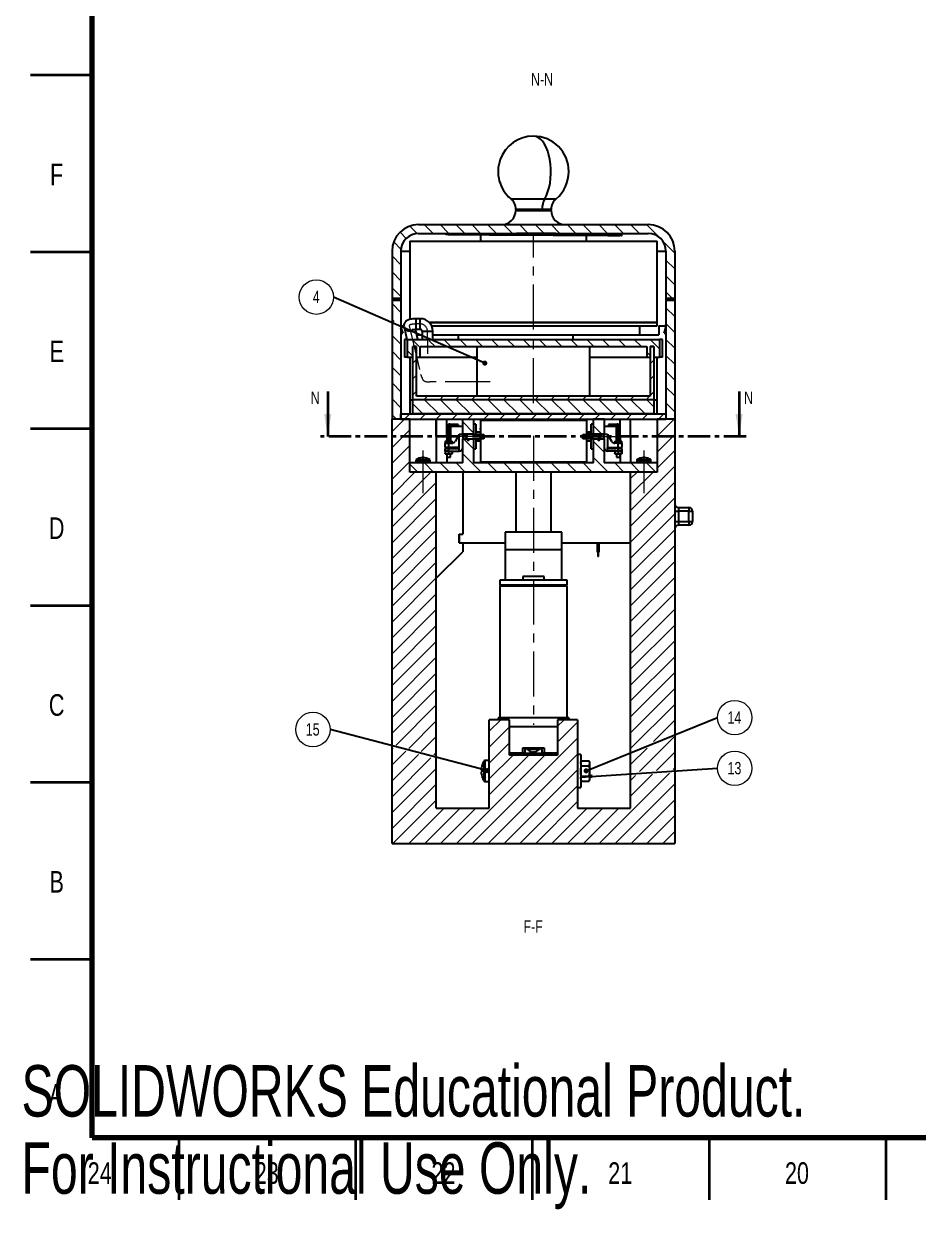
# Model space of a CAD drawing. Header units: millimetres. Extents: x 1 to 1186, y 0 to 838.
# Drawn here: x 0.6 to 253.7, y -0.2 to 335.1 of the extents above; entities that cross this region are included whole.
import ezdxf

# ---------------------------------------------------------------- set-up
doc = ezdxf.new("R2010")
doc.units = ezdxf.units.MM
doc.linetypes.add('CENTER', pattern=[10.16, 6.35, -1.27, 1.27, -1.27])
doc.linetypes.add('CENTERX2', pattern=[20.32, 12.7, -2.54, 2.54, -2.54])
doc.styles.add('SLDTEXTSTYLE0', font='TXT', dxfattribs={"width": 0.75})
doc.styles.add('SLDTEXTSTYLE2', font='TXT', dxfattribs={"width": 0.7})
doc.dimstyles.new('SLDDIMSTYLE0', dxfattribs={"dimtxt": 0.18, "dimasz": 1.44, "dimexe": 0, "dimexo": 0.0625, "dimgap": 0, "dimtad": 0, "dimtih": 1, "dimtoh": 1, "dimdec": 0, "dimrnd": 1e-09, "dimzin": 0, "dimdsep": 46, "dimtxsty": 'Standard', "dimblk1": 'DOT', "dimblk2": 'DOT', "dimsah": 1, "dimcen": 0.09, "dimadec": 0, "dimazin": 0, "dimtfac": 1.44, "dimtdec": 0, "dimtofl": 0, "dimtmove": 0, "dimatfit": 3, "dimldrblk": 'DOT', "dimfxl": 0, "dimfrac": 2, "dimtolj": 1, "dimtzin": 0, "dimarcsym": 0})
doc.dimstyles.new('SLDDIMSTYLE1', dxfattribs={"dimtxt": 0.18, "dimasz": 3.302, "dimexe": 0, "dimexo": 0.0625, "dimgap": 0, "dimtad": 0, "dimtih": 1, "dimtoh": 1, "dimdec": 0, "dimrnd": 1e-09, "dimzin": 0, "dimdsep": 46, "dimtxsty": 'Standard', "dimsah": 1, "dimcen": 0.09, "dimadec": 0, "dimazin": 0, "dimtfac": 3.302, "dimtdec": 0, "dimtofl": 0, "dimtmove": 0, "dimatfit": 3, "dimfxl": 0, "dimfrac": 2, "dimtolj": 1, "dimtzin": 0, "dimarcsym": 0})

# ---------------------------------------------------------------- blocks, each defined once
blk = doc.blocks.new('SW_HATCH_1')
at = {"color": 0, "linetype": 'Continuous', "lineweight": 18}
for p, q in [((-69.47, 172.49), (-71.57, 174.58)), ((-65, 172.5), (-67.5, 175)), ((-60.51, 172.5), (-63.01, 175)), ((-56.02, 172.5), (-58.52, 175)), ((-51.53, 172.5), (-54.03, 175)), ((-47.04, 172.5), (-49.54, 175)), ((-42.55, 172.5), (-45.05, 175)), ((-38.06, 172.5), (-40.56, 175)), ((-33.57, 172.5), (-36.07, 175)), ((-29.08, 172.5), (-31.58, 175)), ((-24.59, 172.5), (-27.09, 175)), ((-20.1, 172.5), (-22.6, 175)), ((-15.61, 172.5), (-18.11, 175)), ((-11.12, 172.5), (-13.62, 175)), ((-6.63, 172.5), (-9.13, 175)), ((-1.23, 171.6), (-4.63, 175)), ((-72.57, 171.1), (-74.34, 172.86)), ((-74.06, 168.09), (-76.11, 170.15)), ((3.4, 166.96), (0, 170.36)), ((-74.1, 163.64), (-76.6, 166.14)), ((3.4, 162.47), (0.9, 164.97)), ((-74.1, 159.15), (-76.6, 161.65)), ((3.4, 157.98), (0.9, 160.48)), ((-74.1, 154.66), (-76.6, 157.16)), ((2.77, 154.13), (0.9, 155.99)), ((-74.1, 150.17), (-76.6, 152.67)), ((3.4, 149), (0.9, 151.5)), ((3.4, 153.49), (3.27, 153.63)), ((-75.99, 147.57), (-76.6, 148.18)), ((3.4, 144.51), (0.9, 147.01)), ((-74.1, 141.19), (-76.6, 143.69)), ((-68.64, 140.22), (-70.92, 142.5)), ((-64.43, 140.5), (-66.09, 142.16)), ((-60.06, 140.62), (-61.94, 142.5)), ((-55.45, 140.5), (-57.45, 142.5)), ((-50.96, 140.5), (-52.96, 142.5)), ((-46.47, 140.5), (-48.47, 142.5)), ((-41.98, 140.5), (-43.98, 142.5)), ((-37.49, 140.5), (-39.49, 142.5)), ((-33, 140.5), (-35, 142.5)), ((-28.51, 140.5), (-30.51, 142.5)), ((-24.02, 140.5), (-26.02, 142.5)), ((-19.53, 140.5), (-21.53, 142.5)), ((-15.04, 140.5), (-17.04, 142.5)), ((-10.55, 140.5), (-12.55, 142.5)), ((-6.06, 140.5), (-8.06, 142.5)), ((-0.96, 139.9), (-3.57, 142.5)), ((3.4, 140.02), (0.9, 142.52)), ((-74.1, 136.7), (-76.6, 139.2)), ((-70.69, 137.79), (-72.23, 139.32)), ((-70.69, 140.34), (-70.54, 140.5)), ((-3.53, 137.97), (-4.56, 139)), ((-3.53, 140.16), (-3.18, 140.5)), ((3.4, 135.53), (0.9, 138.03)), ((-74.1, 132.21), (-76.6, 134.71)), ((-70.69, 135.85), (-69.67, 136.88)), ((-3.53, 135.67), (-2.5, 136.69)), ((-70.69, 131.36), (-69.67, 132.39)), ((-3.53, 131.18), (-2.5, 132.2)), ((3.4, 131.04), (0.9, 133.54)), ((-74.1, 127.72), (-76.6, 130.22)), ((-70.69, 126.87), (-69.67, 127.9)), ((-3.53, 126.69), (-2.5, 127.71)), ((3.4, 126.55), (0.9, 129.05)), ((-74.1, 123.23), (-76.6, 125.73)), ((-67.88, 121.5), (-70.69, 124.32)), ((-67.58, 125.5), (-66.58, 126.5)), ((-63.39, 121.5), (-67.39, 125.5)), ((-63.09, 125.5), (-62.09, 126.5)), ((-58.9, 121.5), (-62.9, 125.5)), ((-58.6, 125.5), (-57.6, 126.5)), ((-54.41, 121.5), (-58.41, 125.5)), ((-54.11, 125.5), (-53.11, 126.5)), ((-49.92, 121.5), (-53.92, 125.5)), ((-49.61, 125.5), (-48.61, 126.5)), ((-45.43, 121.5), (-49.43, 125.5)), ((-45.12, 125.5), (-44.12, 126.5)), ((-40.94, 121.5), (-44.94, 125.5)), ((-40.63, 125.5), (-39.63, 126.5)), ((-36.45, 121.5), (-40.45, 125.5)), ((-36.14, 125.5), (-35.14, 126.5)), ((-31.96, 121.5), (-35.96, 125.5)), ((-31.65, 125.5), (-30.65, 126.5)), ((-27.47, 121.5), (-31.47, 125.5)), ((-27.16, 125.5), (-26.16, 126.5)), ((-22.98, 121.5), (-26.98, 125.5)), ((-22.67, 125.5), (-21.67, 126.5)), ((-18.49, 121.5), (-22.49, 125.5)), ((-18.18, 125.5), (-17.18, 126.5)), ((-14, 121.5), (-18, 125.5)), ((-13.69, 125.5), (-12.69, 126.5)), ((-9.51, 121.5), (-13.51, 125.5)), ((-9.2, 125.5), (-8.2, 126.5)), ((-5.02, 121.5), (-9.02, 125.5)), ((-4.71, 125.5), (-3.71, 126.5)), ((-2.5, 123.47), (-4.53, 125.5)), ((3.4, 122.06), (0.9, 124.56)), ((-75.36, 120), (-76.6, 121.24)), ((-73.08, 120), (-71.58, 121.5)), ((-68.59, 120), (-67.09, 121.5)), ((-64.1, 120), (-62.6, 121.5)), ((-59.61, 120), (-58.11, 121.5)), ((-55.11, 120), (-53.61, 121.5)), ((-50.62, 120), (-49.12, 121.5)), ((-46.13, 120), (-44.63, 121.5)), ((-41.64, 120), (-40.14, 121.5)), ((-37.15, 120), (-35.65, 121.5)), ((-32.66, 120), (-31.16, 121.5)), ((-28.17, 120), (-26.67, 121.5)), ((-23.68, 120), (-22.18, 121.5)), ((-19.19, 120), (-17.69, 121.5)), ((-14.7, 120), (-13.2, 121.5)), ((-10.21, 120), (-8.71, 121.5)), ((-5.72, 120), (-4.22, 121.5)), ((-1.23, 120), (0.27, 121.5)), ((-76.6, 116.48), (-73.08, 120)), ((-53.6, 116.2), (-56.6, 119.2)), ((-17.23, 115.75), (-19.6, 118.12)), ((-16.6, 119.61), (-16.99, 120)), ((-1.6, 115.15), (3.26, 120)), ((-1.6, 119.64), (-1.23, 120)), ((0.97, 120), (0.9, 120.07)), ((-76.6, 111.99), (-71.6, 116.99)), ((-53.6, 111.71), (-56.34, 114.45)), ((-1.6, 110.66), (3.4, 115.66)), ((-76.6, 107.5), (-71.6, 112.5)), ((-58.91, 111.72), (-58.66, 111.97)), ((-16.6, 110.63), (-19.6, 113.63)), ((-14.01, 111.72), (-13.76, 111.97)), ((-1.6, 106.17), (3.4, 111.17)), ((-76.6, 103.01), (-71.6, 108.01)), ((-64.85, 105), (-67.45, 107.6)), ((-60.36, 105), (-62.96, 107.6)), ((-55.87, 105), (-58.47, 107.6)), ((-51.38, 105), (-56.6, 110.22)), ((-46.89, 105), (-49.49, 107.6)), ((-42.4, 105), (-45, 107.6)), ((-37.91, 105), (-40.51, 107.6)), ((-33.42, 105), (-36.02, 107.6)), ((-28.93, 105), (-31.53, 107.6)), ((-24.44, 105), (-27.04, 107.6)), ((-19.95, 105), (-22.55, 107.6)), ((-15.46, 105), (-19.6, 109.14)), ((-10.97, 105), (-13.57, 107.6)), ((-6.48, 105), (-9.08, 107.6)), ((-1.99, 105), (-4.59, 107.6)), ((-76.6, 94.03), (-65.62, 105)), ((-76.6, 98.52), (-70.11, 105)), ((-69.34, 105), (-71.6, 107.26)), ((-9.1, 94.18), (3.4, 106.68)), ((-9.1, 98.67), (-2.76, 105)), ((-9.1, 103.16), (-7.25, 105)), ((-76.6, 89.54), (-64.1, 102.04)), ((-9.1, 89.69), (3.4, 102.19)), ((-76.6, 85.05), (-64.1, 97.55)), ((-9.1, 85.2), (3.4, 97.7)), ((-76.6, 80.56), (-64.1, 93.06)), ((-9.1, 80.71), (3.4, 93.21)), ((-76.6, 76.07), (-64.1, 88.57)), ((-9.1, 76.22), (3.4, 88.72)), ((-76.6, 71.58), (-64.1, 84.08)), ((-9.1, 71.73), (3.4, 84.23)), ((-76.6, 67.09), (-64.1, 79.59)), ((-9.1, 67.24), (3.4, 79.74)), ((-76.6, 62.6), (-64.1, 75.1)), ((-9.1, 62.75), (3.4, 75.25)), ((-76.6, 58.11), (-64.1, 70.61)), ((-9.1, 58.25), (3.4, 70.75)), ((-76.6, 53.62), (-64.1, 66.12)), ((-9.1, 53.76), (3.4, 66.26)), ((-76.6, 49.13), (-64.1, 61.63)), ((-9.1, 49.27), (3.4, 61.77)), ((-76.6, 44.64), (-64.1, 57.14)), ((-9.1, 44.78), (3.4, 57.28)), ((-76.6, 40.15), (-64.1, 52.65)), ((-9.1, 40.29), (3.4, 52.79)), ((-76.6, 35.66), (-64.1, 48.16)), ((-9.1, 35.8), (3.4, 48.3)), ((-76.6, 31.17), (-64.1, 43.67)), ((-9.1, 31.31), (3.4, 43.81)), ((-75.44, 27.84), (-64.1, 39.18)), ((-9.1, 26.82), (3.4, 39.32)), ((-71.88, 26.9), (-64.1, 34.69)), ((-49.1, 31.73), (-45.82, 35)), ((-29.83, 33.04), (-27.86, 35)), ((-29.83, 28.55), (-24.1, 34.27)), ((-2.63, 28.8), (3.4, 34.83)), ((-68.32, 25.97), (-64.1, 30.2)), ((-49.1, 27.24), (-43.37, 32.96)), ((-76.6, 26.68), (-76.26, 27.02)), ((-53.88, 0), (-24.1, 29.78)), ((-49.1, 22.75), (-43.37, 28.47)), ((-9.1, 22.33), (-4.45, 26.99)), ((-6.61, 20.33), (3.1, 30.04)), ((-76.6, 22.19), (-72.7, 26.09)), ((-76.6, 17.7), (-69.14, 25.15)), ((-76.6, 13.21), (-65.58, 24.22)), ((-64.76, 25.04), (-64.1, 25.71)), ((-58.37, 0), (-33.37, 25)), ((-49.39, 0), (-24.1, 25.29)), ((-49.1, 13.76), (-37.86, 25)), ((-49.1, 18.25), (-42.35, 25)), ((-1.82, 20.63), (3.4, 25.85)), ((-76.6, 8.72), (-64.1, 21.22)), ((-44.9, 0), (-24.1, 20.8)), ((2.97, 20.93), (3.4, 21.36)), ((-17.96, 0), (1.9, 19.86)), ((-13.47, 0), (3.4, 16.87)), ((-9.1, 13.35), (-2.89, 19.56)), ((-9.1, 17.84), (-7.68, 19.26)), ((-76.6, 4.23), (-64.1, 16.73)), ((-40.41, 0), (-24.1, 16.31)), ((-76.33, 0), (-64.1, 12.24)), ((-35.92, 0), (-24.1, 11.82)), ((-8.98, 0), (3.4, 12.38)), ((-71.84, 0), (-61.84, 10)), ((-67.35, 0), (-57.35, 10)), ((-62.86, 0), (-52.86, 10)), ((-31.43, 0), (-21.43, 10)), ((-26.94, 0), (-16.94, 10)), ((-22.45, 0), (-12.45, 10)), ((-4.49, 0), (3.4, 7.89)), ((0, 0), (3.4, 3.4))]:
    blk.add_line(p, q, dxfattribs=at)
blk = doc.blocks.new('SW_NOTE_0_18')
at = {"color": 0, "linetype": 'Continuous', "lineweight": 0}
blk.add_circle((-4.88, 0), 4.88, dxfattribs=at)
at = {"color": 0, "linetype": 'Continuous', "lineweight": 0, "insert": (-4.91, 1.79), "char_height": 3.5, "attachment_point": 2, "style": 'SLDTEXTSTYLE0'}
blk.add_mtext('4', dxfattribs=at)
blk = doc.blocks.new('_Dot')
at = {"color": 0, "linetype": 'ByBlock', "lineweight": -2}
blk.add_line((-0.5, 0), (-1, 0), dxfattribs=at)
at = {"color": 0, "linetype": 'ByBlock', "const_width": 0.5}
blk.add_lwpolyline([(-0.25, 0, 1), (0.25, 0, 1)], format="xyb", close=True, dxfattribs=at)
blk = doc.blocks.new('SW_NOTE_0_19')
at = {"color": 0, "linetype": 'Continuous', "lineweight": 0}
blk.add_circle((-4.88, 0), 4.88, dxfattribs=at)
at = {"color": 0, "linetype": 'Continuous', "lineweight": 0, "insert": (-4.95, 1.79), "char_height": 3.5, "attachment_point": 2, "style": 'SLDTEXTSTYLE0'}
blk.add_mtext('15', dxfattribs=at)
blk = doc.blocks.new('SW_NOTE_0_20')
at = {"color": 0, "linetype": 'Continuous', "lineweight": 0}
blk.add_circle((4.88, 0), 4.88, dxfattribs=at)
at = {"color": 0, "linetype": 'Continuous', "lineweight": 0, "insert": (4.81, 1.79), "char_height": 3.5, "attachment_point": 2, "style": 'SLDTEXTSTYLE0'}
blk.add_mtext('14', dxfattribs=at)
blk = doc.blocks.new('SW_NOTE_0_21')
at = {"color": 0, "linetype": 'Continuous', "lineweight": 0}
blk.add_circle((4.88, 0), 4.88, dxfattribs=at)
at = {"color": 0, "linetype": 'Continuous', "lineweight": 0, "insert": (4.81, 1.79), "char_height": 3.5, "attachment_point": 2, "style": 'SLDTEXTSTYLE0'}
blk.add_mtext('13', dxfattribs=at)

msp = doc.modelspace()

# ---------------------------------------------------------------- linework, layer by layer
at = {"color": 7, "linetype": 'Continuous', "lineweight": 70}
for p, q in [((20, 20), (20, 821)), ((1169, 20), (20, 20))]:
    msp.add_line(p, q, dxfattribs=at)
at = {"color": 7, "linetype": 'Continuous', "lineweight": 35}
for p, q in [((20, 320.5), (2.5, 320.5)), ((20, 270.5), (2.5, 270.5)), ((86.63, 231.07), (86.63, 218.37)), ((203.02, 231.07), (203.02, 218.37)), ((20, 220.5), (2.5, 220.5)), ((20, 170.5), (2.5, 170.5)), ((20, 120.5), (2.5, 120.5)), ((20, 70.5), (2.5, 70.5)), ((44.5, 20), (44.5, 2.5)), ((94.5, 20), (94.5, 2.5)), ((144.5, 20), (144.5, 2.5)), ((194.5, 20), (194.5, 2.5)), ((244.5, 20), (244.5, 2.5))]:
    msp.add_line(p, q, dxfattribs=at)
at = {"color": 7, "linetype": 'Continuous', "lineweight": 25}
for p, q in [((138.4, 285.61), (148.02, 285.61)), ((148.02, 285.61), (151.26, 285.61)), ((139.83, 282.54), (139.83, 282.27)), ((147.31, 282.54), (139.83, 282.54)), ((139.83, 282.27), (149.83, 282.27)), ((149.83, 282.54), (147.31, 282.54)), ((149.83, 282.27), (149.83, 282.54)), ((112.33, 278.27), (177.33, 278.27)), ((112.33, 275.77), (177.33, 275.77)), ((119.83, 275.77), (119.83, 275.76)), ((119.83, 275.76), (119.83, 275.55)), ((129.83, 275.46), (129.83, 273.62)), ((159.83, 273.62), (159.83, 275.29)), ((166.48, 275.77), (166.13, 275.53)), ((166.13, 275.53), (166.13, 275.35)), ((166.13, 275.35), (166.48, 275.11)), ((166.48, 275.11), (166.48, 275.77)), ((169.42, 275.72), (169.42, 275.77)), ((169.83, 275.17), (169.83, 275.77)), ((109.83, 273.62), (109.83, 251.45)), ((109.83, 273.62), (179.83, 273.62)), ((179.83, 250.62), (179.83, 273.62)), ((104.83, 270.77), (104.83, 257.4)), ((107.33, 270.77), (107.33, 257.4)), ((107.33, 270.77), (109.83, 270.77)), ((179.83, 270.77), (182.33, 270.77)), ((182.33, 270.77), (182.33, 257.4)), ((184.83, 270.77), (184.83, 257.4)), ((107.33, 257.4), (104.83, 257.4)), ((104.83, 257.4), (104.83, 256.9)), ((104.83, 256.9), (104.83, 223.27)), ((104.83, 256.9), (107.33, 256.9)), ((107.33, 257.4), (107.33, 256.9)), ((107.33, 256.9), (107.33, 223.27)), ((184.83, 257.4), (182.33, 257.4)), ((182.33, 257.4), (182.33, 256.9)), ((182.33, 256.9), (182.33, 223.27)), ((182.33, 256.9), (184.83, 256.9)), ((184.83, 257.4), (184.83, 256.9)), ((184.83, 256.9), (184.83, 223.27)), ((112.83, 251.67), (111.68, 251.67)), ((111.68, 251), (111.68, 251.67)), ((112.83, 251), (112.83, 251.67)), ((107.87, 247.62), (107.33, 249.12)), ((107.36, 249.04), (107.87, 247.62)), ((107.83, 249.62), (108.19, 249.62)), ((108.22, 249.32), (109.05, 245.77)), ((112.13, 245.77), (111.45, 248.66)), ((111.68, 248.67), (111.68, 251)), ((111.68, 248.67), (112.83, 248.67)), ((112.83, 248.67), (112.83, 251)), ((113.33, 248.17), (113.33, 245.77)), ((113.33, 248.17), (115.66, 248.17)), ((115.33, 250.62), (144.87, 250.62)), ((125.39, 250.62), (115.33, 250.62)), ((115.66, 248.17), (116.33, 248.17)), ((116.01, 249.62), (141.87, 249.62)), ((116.33, 245.77), (116.33, 248.17)), ((179.83, 250.62), (125.39, 250.62)), ((141.87, 249.62), (144.87, 249.62)), ((144.87, 250.62), (179.83, 250.62)), ((144.87, 249.62), (147.78, 249.62)), ((147.78, 249.62), (174.83, 249.62)), ((174.83, 249.62), (174.83, 247.12)), ((174.83, 249.62), (179.83, 249.62)), ((179.83, 249.62), (179.83, 250.62)), ((180.33, 249.62), (180.33, 247.12)), ((180.33, 249.62), (181.83, 249.62)), ((181.78, 247.62), (182.33, 249.12)), ((182.3, 249.04), (181.78, 247.62)), ((107.33, 247.62), (107.87, 247.62)), ((107.87, 247.62), (107.33, 247.62)), ((108.33, 245.77), (108.33, 240.77)), ((109.19, 245.77), (108.33, 245.77)), ((109.19, 240.77), (109.19, 245.77)), ((109.19, 245.77), (180.46, 245.77)), ((111.81, 247.12), (113.33, 247.12)), ((116.33, 247.12), (174.83, 247.12)), ((123.58, 247.12), (123.58, 245.77)), ((155.93, 247.12), (155.93, 245.77)), ((174.83, 247.12), (180.33, 247.12)), ((180.46, 245.77), (180.46, 240.77)), ((181.33, 245.77), (180.46, 245.77)), ((181.33, 240.77), (181.33, 245.77)), ((182.33, 247.62), (181.78, 247.62)), ((181.78, 247.62), (182.33, 247.62)), ((110.73, 243.77), (111.76, 243.77)), ((110.73, 240.77), (110.73, 243.77)), ((110.73, 228.77), (110.73, 243.77)), ((111.76, 243.77), (110.73, 243.77)), ((111.76, 240.77), (111.76, 243.77)), ((111.76, 229.77), (111.76, 243.77)), ((112.79, 240.77), (112.79, 243.77)), ((112.79, 243.77), (176.87, 243.77)), ((128.83, 243.77), (128.83, 229.77)), ((160.83, 229.77), (160.83, 243.77)), ((176.87, 243.77), (176.87, 240.77)), ((177.9, 243.77), (178.93, 243.77)), ((177.9, 243.77), (177.9, 240.77)), ((177.9, 243.77), (177.9, 229.77)), ((178.93, 243.77), (177.9, 243.77)), ((178.93, 243.77), (178.93, 240.77)), ((178.93, 243.77), (178.93, 228.77)), ((109.19, 240.77), (108.33, 240.77)), ((109.19, 240.77), (110.73, 240.77)), ((109.83, 240.77), (109.83, 228.77)), ((111.76, 240.77), (112.79, 240.77)), ((112.79, 240.77), (128.83, 240.77)), ((160.83, 240.77), (176.87, 240.77)), ((176.87, 240.77), (177.9, 240.77)), ((178.93, 240.77), (180.46, 240.77)), ((179.83, 228.77), (179.83, 240.77)), ((181.33, 240.77), (180.46, 240.77)), ((109.83, 228.77), (109.83, 224.77)), ((109.83, 228.77), (110.73, 228.77)), ((109.83, 228.77), (110.73, 228.77)), ((110.73, 224.77), (110.73, 228.77)), ((178.93, 228.77), (110.73, 228.77)), ((178.93, 228.77), (110.73, 228.77)), ((177.9, 229.77), (111.76, 229.77)), ((178.93, 228.77), (178.93, 224.77)), ((178.93, 228.77), (179.83, 228.77)), ((178.93, 228.77), (179.83, 228.77)), ((179.83, 224.77), (179.83, 228.77)), ((107.33, 223.27), (107.33, 224.77)), ((107.33, 224.77), (182.33, 224.77)), ((178.93, 224.77), (110.73, 224.77)), ((182.33, 224.77), (182.33, 223.27)), ((107.33, 223.27), (104.83, 223.27)), ((109.83, 223.27), (104.83, 223.27)), ((104.83, 103.27), (104.83, 223.27)), ((107.33, 223.27), (182.33, 223.27)), ((109.83, 208.27), (109.83, 223.27)), ((117.33, 218.37), (117.33, 223.27)), ((117.33, 223.27), (117.33, 210.87)), ((120.33, 218.37), (120.33, 223.27)), ((121.33, 221.84), (120.83, 221.84)), ((120.83, 221.84), (120.83, 217.22)), ((121.33, 221.84), (121.33, 217.2)), ((121.55, 221.78), (121.55, 221.53)), ((123.55, 221.78), (121.55, 221.78)), ((123.55, 221.53), (121.55, 221.53)), ((121.55, 221.53), (121.55, 221.22)), ((123.55, 221.78), (123.55, 221.53)), ((123.55, 221.53), (123.55, 221.22)), ((124.83, 223.27), (127.83, 223.27)), ((124.83, 219.02), (124.83, 223.27)), ((127.83, 223.27), (127.83, 219.02)), ((128.58, 221.84), (127.83, 221.84)), ((128.58, 221.84), (128.58, 219.02)), ((159.83, 222.87), (129.83, 222.87)), ((129.83, 222.87), (129.83, 218.93)), ((141.63, 223.15), (142.32, 223.27)), ((141.63, 223.15), (141.63, 222.87)), ((143.01, 223.15), (143.7, 223.27)), ((143.01, 223.15), (143.01, 222.87)), ((144.38, 223.15), (144.38, 222.87)), ((156.95, 223.15), (157.64, 223.27)), ((156.95, 223.15), (156.95, 222.87)), ((158.33, 223.15), (159.02, 223.27)), ((158.33, 223.15), (158.33, 222.87)), ((159.7, 223.15), (159.7, 222.87)), ((159.83, 222.87), (159.83, 218.93)), ((161.83, 221.84), (161.12, 221.84)), ((161.12, 221.37), (161.12, 221.84)), ((161.12, 219.02), (161.12, 221.37)), ((164.83, 223.27), (161.83, 223.27)), ((161.83, 219.02), (161.83, 223.27)), ((164.83, 223.27), (164.83, 219.02)), ((166.1, 221.78), (166.1, 221.53)), ((168.1, 221.78), (166.1, 221.78)), ((168.1, 221.53), (166.1, 221.53)), ((166.1, 221.53), (166.1, 221.22)), ((168.1, 221.78), (168.1, 221.53)), ((168.1, 221.53), (168.1, 221.22)), ((168.87, 221.84), (168.37, 221.84)), ((168.37, 221.37), (168.37, 221.84)), ((168.37, 217.21), (168.37, 221.37)), ((168.87, 221.37), (168.87, 221.84)), ((168.87, 217.22), (168.87, 221.37)), ((169.33, 218.37), (169.33, 223.27)), ((172.33, 218.37), (172.33, 223.27)), ((179.83, 223.27), (179.83, 208.27)), ((184.83, 223.27), (179.83, 223.27)), ((184.83, 223.27), (182.33, 223.27)), ((184.83, 223.27), (184.83, 103.27)), ((117.33, 218.37), (117.33, 210.87)), ((117.33, 218.37), (117.33, 218.37)), ((117.33, 218.37), (120.33, 218.37)), ((120.83, 219.62), (120.33, 219.62)), ((120.33, 218.37), (120.33, 217.2)), ((124.83, 221.22), (121.33, 221.22)), ((123.75, 218.84), (122.67, 216.98)), ((123.83, 215.26), (123.83, 219.02)), ((123.83, 219.02), (124.83, 219.02)), ((127.83, 219.02), (124.83, 219.02)), ((124.83, 219.02), (124.83, 217.72)), ((125.83, 219.02), (125.83, 217.72)), ((127.83, 219.02), (129.83, 219.02)), ((129.83, 219.62), (128.58, 219.62)), ((129.83, 218.93), (130.83, 218.93)), ((130.83, 218.93), (130.83, 217.72)), ((158.83, 218.93), (159.83, 218.93)), ((158.83, 217.72), (158.83, 218.93)), ((161.12, 219.62), (159.83, 219.62)), ((161.83, 219.02), (159.83, 219.02)), ((164.83, 219.02), (161.83, 219.02)), ((163.83, 217.72), (163.83, 219.02)), ((168.37, 221.22), (164.83, 221.22)), ((164.83, 217.72), (164.83, 219.02)), ((164.83, 219.02), (165.83, 219.02)), ((165.83, 219.02), (165.83, 215.26)), ((166.98, 216.98), (165.91, 218.84)), ((169.33, 219.62), (168.87, 219.62)), ((169.33, 218.37), (169.33, 217.2)), ((169.33, 218.37), (169.33, 218.37)), ((172.33, 218.37), (169.33, 218.37)), ((172.33, 218.37), (172.33, 210.87)), ((172.33, 218.37), (172.33, 210.87)), ((119.83, 216.87), (119.83, 216.48)), ((119.83, 216.87), (120.83, 216.87)), ((119.83, 216.48), (120.83, 216.48)), ((119.83, 215.26), (119.83, 216.48)), ((119.83, 216.48), (120.83, 216.48)), ((120.83, 215.26), (119.83, 215.26)), ((119.83, 214.22), (119.83, 214.97)), ((119.83, 214.97), (120.83, 214.97)), ((119.88, 216.96), (120.83, 216.96)), ((120.33, 215.26), (120.33, 214.97)), ((120.33, 215.26), (120.33, 214.97)), ((120.41, 217.22), (120.41, 217.22)), ((120.71, 217.27), (120.71, 217.22)), ((120.83, 216.96), (121.78, 216.96)), ((120.83, 216.87), (121.83, 216.87)), ((120.83, 216.48), (120.83, 215.26)), ((120.83, 216.48), (121.81, 216.48)), ((123.83, 215.26), (120.83, 215.26)), ((120.83, 214.97), (120.83, 214.22)), ((120.83, 214.97), (123.83, 214.97)), ((120.94, 217.22), (120.95, 217.27)), ((121.25, 217.22), (121.24, 217.22)), ((121.33, 214.97), (121.33, 215.26)), ((121.33, 215.26), (121.33, 214.97)), ((121.55, 215.26), (121.55, 215.23)), ((121.55, 215.23), (123.55, 215.23)), ((121.55, 215.23), (121.55, 214.98)), ((121.55, 214.98), (123.55, 214.98)), ((121.83, 216.48), (121.83, 216.87)), ((123.55, 215.26), (123.55, 215.23)), ((123.55, 215.23), (123.55, 214.98)), ((123.83, 214.97), (123.83, 215.26)), ((123.83, 214.22), (123.83, 214.97)), ((124.83, 210.87), (124.83, 217.72)), ((124.83, 217.72), (126.08, 217.72)), ((126.08, 217.52), (126.08, 217.72)), ((126.08, 217.72), (126.58, 217.72)), ((126.58, 217.72), (126.58, 217.52)), ((126.58, 217.72), (127.83, 217.72)), ((127.83, 217.72), (127.83, 210.87)), ((127.83, 217.72), (130.09, 217.72)), ((127.83, 214.89), (128.58, 214.89)), ((128.58, 217.72), (128.58, 214.93)), ((128.58, 217.12), (129.83, 217.12)), ((128.58, 214.93), (128.58, 214.89)), ((129.83, 217.72), (129.83, 211.18)), ((130.83, 217.72), (130.09, 217.72)), ((159.57, 217.72), (158.83, 217.72)), ((161.83, 217.72), (159.57, 217.72)), ((159.83, 217.72), (159.83, 211.18)), ((159.83, 217.12), (161.12, 217.12)), ((161.12, 214.89), (161.12, 217.72)), ((161.12, 214.89), (161.83, 214.89)), ((161.83, 210.87), (161.83, 217.72)), ((161.83, 217.72), (163.08, 217.72)), ((163.08, 217.52), (163.08, 217.72)), ((163.58, 217.72), (163.08, 217.72)), ((163.58, 217.72), (163.58, 217.52)), ((163.58, 217.72), (164.83, 217.72)), ((164.83, 217.72), (164.83, 210.87)), ((165.83, 215.26), (168.83, 215.26)), ((165.83, 214.97), (165.83, 215.26)), ((165.83, 214.22), (165.83, 214.97)), ((168.83, 214.97), (165.83, 214.97)), ((166.1, 215.26), (166.1, 215.23)), ((166.1, 215.23), (168.1, 215.23)), ((166.1, 215.23), (166.1, 214.98)), ((166.1, 214.98), (168.1, 214.98)), ((167.83, 216.87), (167.83, 216.48)), ((167.83, 216.87), (168.83, 216.87)), ((168.83, 216.48), (167.85, 216.48)), ((167.88, 216.96), (168.83, 216.96)), ((168.1, 215.26), (168.1, 215.23)), ((168.1, 215.23), (168.1, 214.98)), ((168.33, 215.26), (168.33, 214.97)), ((168.41, 217.22), (168.41, 217.22)), ((168.71, 217.27), (168.71, 217.22)), ((168.83, 216.96), (169.78, 216.96)), ((168.83, 216.87), (169.83, 216.87)), ((168.83, 216.48), (169.83, 216.48)), ((168.83, 215.26), (168.83, 216.48)), ((168.83, 216.48), (169.83, 216.48)), ((168.83, 215.26), (169.83, 215.26)), ((168.83, 214.22), (168.83, 214.97)), ((168.83, 214.97), (169.83, 214.97)), ((168.94, 217.22), (168.95, 217.27)), ((169.25, 217.22), (169.24, 217.22)), ((169.33, 214.97), (169.33, 215.26)), ((169.33, 215.26), (169.33, 214.97)), ((169.83, 216.48), (169.83, 216.87)), ((169.83, 216.48), (169.83, 215.26)), ((169.83, 214.97), (169.83, 214.22)), ((111.58, 211.61), (111.58, 210.87)), ((111.58, 211.61), (113.58, 211.61)), ((111.68, 211.81), (113.58, 211.81)), ((112.6, 212.26), (112.6, 212.27)), ((113.35, 212.4), (113.36, 212.26)), ((113.58, 211.81), (115.48, 211.81)), ((113.58, 211.61), (115.58, 211.61)), ((113.8, 212.26), (113.81, 212.4)), ((114.56, 212.27), (114.55, 212.26)), ((115.58, 210.87), (115.58, 211.61)), ((120.83, 214.22), (119.83, 214.22)), ((119.83, 214.13), (120.33, 214.22)), ((120.33, 214.22), (119.83, 214.22)), ((119.83, 214.13), (119.83, 213.51)), ((119.83, 213.51), (120.33, 213.42)), ((119.83, 213.42), (120.33, 213.42)), ((120.83, 214.22), (120.33, 214.22)), ((120.33, 213.42), (120.33, 212.48)), ((120.33, 213.42), (120.33, 210.87)), ((120.33, 213.42), (121.33, 213.42)), ((120.33, 212.48), (120.83, 212.48)), ((120.83, 214.22), (123.83, 214.22)), ((120.83, 214.13), (121.33, 214.22)), ((120.83, 214.13), (120.83, 213.51)), ((120.83, 213.51), (121.33, 213.42)), ((120.83, 212.48), (121.33, 212.48)), ((121.33, 212.48), (121.33, 213.42)), ((121.83, 213.42), (121.33, 213.42)), ((121.83, 214.13), (121.83, 213.51)), ((168.56, 214.22), (165.83, 214.22)), ((167.83, 214.13), (168.33, 214.22)), ((167.83, 214.13), (167.83, 213.51)), ((167.83, 213.51), (168.33, 213.42)), ((167.83, 213.42), (168.33, 213.42)), ((168.33, 213.42), (168.33, 212.48)), ((168.33, 213.42), (169.33, 213.42)), ((168.33, 212.48), (168.83, 212.48)), ((169.33, 214.22), (168.83, 214.22)), ((169.33, 214.22), (168.83, 214.22)), ((168.83, 214.13), (169.33, 214.22)), ((168.83, 214.13), (168.83, 213.51)), ((168.83, 213.51), (169.33, 213.42)), ((168.83, 212.48), (169.33, 212.48)), ((169.83, 214.22), (169.33, 214.22)), ((169.33, 212.48), (169.33, 213.42)), ((169.33, 213.42), (169.33, 210.87)), ((169.83, 213.42), (169.33, 213.42)), ((169.83, 214.13), (169.83, 213.51)), ((174.08, 211.61), (174.08, 210.87)), ((174.08, 211.61), (176.08, 211.61)), ((174.18, 211.81), (176.08, 211.81)), ((175.1, 212.26), (175.1, 212.27)), ((175.85, 212.4), (175.86, 212.26)), ((176.08, 211.81), (177.98, 211.81)), ((176.08, 211.61), (178.08, 211.61)), ((176.3, 212.26), (176.31, 212.4)), ((177.06, 212.27), (177.05, 212.26)), ((178.08, 210.87), (178.08, 211.61)), ((109.83, 208.27), (109.83, 210.87)), ((124.83, 210.87), (109.83, 210.87)), ((179.83, 208.27), (109.83, 208.27)), ((117.33, 208.27), (109.83, 208.27)), ((117.33, 113.27), (117.33, 208.27)), ((124.83, 208.27), (124.83, 190.77)), ((124.83, 208.27), (124.83, 190.77)), ((161.83, 210.87), (127.83, 210.87)), ((129.83, 211.18), (159.83, 211.18)), ((129.83, 210.87), (129.83, 211.18)), ((139.83, 208.27), (139.83, 191.27)), ((149.83, 191.27), (149.83, 208.27)), ((159.83, 211.18), (159.83, 210.87)), ((179.83, 210.87), (164.83, 210.87)), ((172.33, 113.27), (172.33, 208.27)), ((179.83, 208.27), (172.33, 208.27)), ((179.83, 210.87), (179.83, 208.27)), ((185.83, 198.27), (185.83, 197.27)), ((185.83, 198.27), (187.33, 198.27)), ((187.33, 198.27), (188.83, 198.27)), ((188.83, 198.27), (188.83, 197.27)), ((184.83, 197.27), (185.83, 197.27)), ((185.83, 197.27), (185.83, 194.27)), ((188.83, 197.27), (185.83, 197.27)), ((188.83, 197.27), (189.83, 197.27)), ((188.83, 194.27), (188.83, 197.27)), ((189.83, 197.27), (189.83, 194.27)), ((136.83, 191.27), (136.83, 186.27)), ((152.83, 191.27), (136.83, 191.27)), ((152.83, 186.27), (152.83, 191.27)), ((184.83, 194.27), (185.83, 194.27)), ((185.83, 194.27), (185.83, 193.27)), ((185.83, 194.27), (188.83, 194.27)), ((188.83, 193.27), (185.83, 193.27)), ((188.83, 194.27), (189.83, 194.27)), ((188.83, 194.27), (188.83, 193.27)), ((123.83, 190.77), (124.83, 190.77)), ((123.83, 190.77), (123.83, 188.27)), ((123.83, 188.27), (123.83, 190.77)), ((123.83, 190.77), (124.83, 190.77)), ((123.83, 188.27), (124.83, 188.27)), ((123.83, 188.27), (136.83, 188.27)), ((124.83, 188.27), (124.83, 185.77)), ((152.83, 188.27), (172.33, 188.27)), ((161.8, 188.15), (161.8, 188.27)), ((170.58, 188.15), (161.8, 188.15)), ((162.9, 188.15), (162.9, 185.65)), ((163.15, 185.65), (163.15, 188.15)), ((163.4, 185.65), (163.4, 188.15)), ((170.58, 188.27), (170.58, 188.15)), ((117.33, 178.27), (124.83, 185.77)), ((136.83, 186.27), (136.83, 177.77)), ((152.83, 186.27), (136.83, 186.27)), ((152.83, 186.27), (136.83, 186.27)), ((152.83, 177.77), (152.83, 186.27)), ((163.15, 185.65), (162.9, 185.65)), ((163.04, 185.65), (163.04, 184.4)), ((163.15, 184.4), (163.04, 184.4)), ((163.4, 185.65), (163.15, 185.65)), ((163.15, 184.4), (163.15, 185.65)), ((163.27, 184.4), (163.15, 184.4)), ((163.27, 184.4), (163.27, 185.65)), ((135.33, 177.77), (135.33, 176.27)), ((154.33, 177.77), (135.33, 177.77)), ((141.83, 178.77), (141.83, 177.77)), ((147.83, 178.77), (141.83, 178.77)), ((147.83, 177.77), (147.83, 178.77)), ((154.33, 176.27), (154.33, 177.77)), ((154.33, 176.27), (135.33, 176.27)), ((135.33, 176.02), (135.33, 138.77)), ((154.33, 176.02), (135.33, 176.02)), ((135.43, 176.27), (135.43, 176.02)), ((154.23, 176.02), (154.23, 176.27)), ((154.33, 138.77), (154.33, 176.02)), ((132.33, 113.27), (132.33, 138.27)), ((138.06, 138.27), (132.33, 138.27)), ((134.83, 138.77), (134.83, 138.27)), ((154.83, 138.77), (134.83, 138.77)), ((138.06, 128.27), (138.06, 138.27)), ((151.6, 138.27), (151.6, 128.27)), ((157.33, 138.27), (151.6, 138.27)), ((154.83, 138.77), (154.83, 138.27)), ((157.33, 138.27), (157.33, 113.27)), ((151.6, 136.27), (138.06, 136.27)), ((151.6, 136.27), (138.06, 136.27)), ((141.83, 128.77), (138.06, 128.77)), ((151.6, 128.27), (138.06, 128.27)), ((141.33, 128.27), (141.33, 128.77)), ((141.83, 130.27), (147.83, 130.27)), ((141.83, 128.77), (141.83, 130.27)), ((142.48, 128.77), (141.83, 128.77)), ((142.48, 128.77), (142.48, 130.27)), ((142.48, 128.77), (147.18, 128.77)), ((142.95, 130.27), (142.95, 129.87)), ((145.7, 129.87), (142.95, 129.87)), ((144.52, 129.12), (144.53, 129.15)), ((144.59, 129.11), (144.59, 129.13)), ((144.99, 129.2), (145, 129.12)), ((145.05, 129.22), (145.07, 129.11)), ((145.07, 129.22), (145.08, 129.12)), ((146.7, 129.87), (145.7, 129.87)), ((146.7, 129.87), (146.7, 130.27)), ((147.18, 130.27), (147.18, 128.77)), ((147.83, 128.77), (147.18, 128.77)), ((147.83, 130.27), (147.83, 128.77)), ((151.6, 128.77), (147.83, 128.77)), ((148.33, 128.27), (148.33, 128.77)), ((158.2, 128.47), (157.33, 128.47)), ((158.2, 128.47), (158.2, 128.11)), ((158.2, 128.11), (158.2, 119.07)), ((130.27, 124.04), (130.04, 124.05)), ((130.27, 125.3), (130.27, 125.29)), ((130.92, 123.77), (130.92, 126.61)), ((132.33, 126.77), (131.21, 126.77)), ((131.21, 123.77), (131.21, 126.77)), ((158.43, 126.66), (158.2, 126.27)), ((158.43, 125.21), (158.2, 125.93)), ((158.43, 126.66), (160.58, 126.66)), ((158.43, 125.21), (160.58, 125.21)), ((160.8, 126.27), (160.58, 126.66)), ((160.58, 125.21), (160.8, 125.93)), ((160.8, 125.93), (160.8, 126.27)), ((160.8, 123.77), (160.8, 125.93)), ((130.04, 123.48), (130.27, 123.5)), ((130.27, 122.24), (130.27, 122.24)), ((130.92, 120.92), (130.92, 123.77)), ((131.21, 120.77), (131.21, 123.77)), ((131.21, 120.77), (132.33, 120.77)), ((158.43, 120.88), (158.2, 121.6)), ((158.2, 121.27), (158.43, 120.88)), ((158.43, 122.33), (160.58, 122.33)), ((158.43, 120.88), (160.58, 120.88)), ((160.58, 120.88), (160.8, 121.6)), ((160.58, 120.88), (160.8, 121.27)), ((160.8, 121.6), (160.8, 123.77)), ((160.8, 121.27), (160.8, 121.6)), ((157.33, 119.07), (158.2, 119.07)), ((117.33, 113.27), (132.33, 113.27)), ((157.33, 113.27), (172.33, 113.27)), ((104.83, 103.27), (184.83, 103.27))]:
    msp.add_line(p, q, dxfattribs=at)
at = {"color": 7, "linetype": 'CENTERX2', "lineweight": 18}
for p, q in [((144.83, 248.62), (144.83, 275.62)), ((109.68, 249.66), (112.88, 235.96)), ((112.83, 250.17), (111.68, 250.17)), ((114.83, 245.77), (114.83, 248.17)), ((114.83, 245.77), (114.83, 241.77)), ((144.83, 227.77), (144.83, 245.77)), ((112.88, 235.96), (113.56, 234.38)), ((132.56, 233.79), (115.52, 233.79)), ((130.58, 218.37), (118.83, 218.37)), ((144.83, 218.51), (144.83, 136.77)), ((159.12, 218.37), (170.87, 218.37)), ((113.58, 214.4), (113.58, 202.37)), ((176.08, 214.4), (176.08, 202.37))]:
    msp.add_line(p, q, dxfattribs=at)
at = {"color": 7, "linetype": 'CENTER', "lineweight": 35}
msp.add_line((205.02, 218.37), (84.63, 218.37), dxfattribs=at)
at = {"color": 7, "linetype": 'Continuous', "lineweight": 25, "flags": 128}
for points in [[(148.02, 285.61), (148.51, 286.55), (148.93, 287.61), (149.27, 288.78), (149.53, 290.03), (149.7, 291.34), (149.79, 292.69), (149.78, 294.04), (149.68, 295.39), (149.5, 296.69), (149.22, 297.93), (148.87, 299.08), (148.44, 300.13), (147.95, 301.05), (147.39, 301.83), (146.8, 302.45), (146.16, 302.9), (145.5, 303.18), (144.83, 303.27)], [(145, 129.12), (145.04, 129.13), (145.08, 129.13)]]:
    msp.add_lwpolyline(points, dxfattribs=at)
at = {"color": 7, "linetype": 'Continuous', "lineweight": 25}
for centre, radius, start, end in [((144.83, 293.27), 10, 90, 229.9948), ((144.83, 293.27), 10, 0, 90), ((144.83, 293.27), 10, 310.0052, 0), ((135.83, 282.54), 4, 0, 49.9948), ((153.53, 282.72), 6.22, 152.3115, 181.6049), ((153.83, 282.54), 4, 130.0052, 180), ((135.83, 282.27), 4, 270, 0), ((153.83, 282.27), 4, 180, 270), ((112.33, 270.77), 7.5, 90, 180), ((112.33, 270.77), 5, 90, 180), ((177.33, 270.77), 7.5, 0, 90), ((177.33, 270.77), 5, 0, 90), ((112.83, 248.17), 3.5, 360, 90), ((107.83, 249.12), 0.5, 90, 174.942), ((107.83, 249.21), 0.5, 185.058, 200), ((109.67, 249.69), 1.49, 194.1966, 311.0005), ((112.83, 248.17), 0.5, 0, 90), ((181.83, 249.12), 0.5, 5.058, 90), ((181.83, 249.21), 0.5, 340, 354.942), ((122.88, 219.34), 1, 330, 341.4783), ((130.26, 220.53), 0.5, 149.6727, 210.3273), ((166.78, 219.34), 1, 198.5217, 210), ((119.95, 216.87), 0.12, 126.4837, 180), ((120.83, 215.68), 1.6, 105.1478, 126.4837), ((120.83, 215.67), 1.61, 94.2482, 104.9913), ((120.83, 215.4), 1.82, 86.4098, 93.5902), ((120.83, 215.67), 1.61, 75.0087, 85.7518), ((120.83, 215.68), 1.6, 53.5163, 74.8522), ((121.71, 216.87), 0.12, 0, 53.5163), ((121.81, 217.48), 1, 270, 330), ((123.83, 215.22), 1, 270, 0), ((126.33, 217.52), 0.25, 180, 0), ((163.33, 217.52), 0.25, 180, 0), ((165.83, 215.22), 1, 180, 270), ((167.85, 217.48), 1, 210, 270), ((167.95, 216.87), 0.12, 126.4837, 180), ((168.83, 215.68), 1.6, 105.1478, 126.4837), ((168.83, 215.67), 1.61, 94.2482, 104.9913), ((168.83, 215.4), 1.82, 86.4098, 93.5902), ((168.83, 215.67), 1.61, 75.0087, 85.7518), ((168.83, 215.68), 1.6, 53.5163, 74.8522), ((169.71, 216.87), 0.12, 0, 53.5163), ((111.82, 211.61), 0.24, 125.783, 180), ((113.58, 209.17), 3.25, 107.5282, 125.783), ((113.58, 209.15), 3.26, 94.0566, 107.3677), ((113.58, 208.38), 3.88, 86.7874, 93.2126), ((113.58, 209.15), 3.26, 72.6323, 85.9434), ((113.58, 209.17), 3.25, 54.217, 72.4718), ((115.34, 211.61), 0.24, 0, 54.217), ((174.32, 211.61), 0.24, 125.783, 180), ((176.08, 209.17), 3.25, 107.5282, 125.783), ((176.08, 209.15), 3.26, 94.0566, 107.3677), ((176.08, 208.38), 3.88, 86.7874, 93.2126), ((176.08, 209.15), 3.26, 72.6323, 85.9434), ((176.08, 209.17), 3.25, 54.217, 72.4718), ((177.84, 211.61), 0.24, 0, 54.217), ((185.83, 199.27), 1, 180, 270), ((188.83, 197.27), 1, 0, 90), ((185.83, 192.27), 1, 90, 180), ((188.83, 194.27), 1, 270, 0), ((139.83, 128.27), 0.5, 0, 90), ((144.83, 130.99), 1.9, 216.3065, 260.7479), ((144.24, 129.7), 0.489, 262.7404, 277.2596), ((144.75, 130.56), 1.46, 246.7601, 260.756), ((144.91, 130.71), 1.62, 247.7938, 260.8568), ((144.63, 129.74), 0.652, 287.2687, 306.6191), ((145.14, 130.97), 1.76, 266.1742, 273.8258), ((144.93, 129.57), 0.479, 288.3053, 312.0797), ((144.83, 130.99), 1.9, 279.5104, 323.6935), ((149.83, 128.27), 0.5, 90, 180), ((135.05, 123.77), 5.01, 162.2841, 176.7555), ((135.03, 123.77), 5, 145.3219, 162.1804), ((131.21, 126.41), 0.36, 90, 145.3219), ((135.05, 123.77), 5.01, 183.2445, 197.7159), ((136.3, 123.77), 6.03, 177.467, 182.533), ((135.03, 123.77), 5, 197.8196, 214.6781), ((131.21, 121.13), 0.36, 214.6781, 270)]:
    msp.add_arc(centre, radius, start, end, dxfattribs=at)
at = {"color": 7, "linetype": 'CENTERX2', "lineweight": 18}
msp.add_arc((112.83, 248.17), 2, 0, 90, dxfattribs=at)
for centre, major_axis, ratio, start_param, end_param in [((111.68, 249.69), (-2, 0), 0.239304, 4.712389, 6.338991), ((115.52, 234.48), (1.99, 0), 0.350478, 3.291962, 4.712389)]:
    msp.add_ellipse(centre, major_axis=major_axis, ratio=ratio, start_param=start_param, end_param=end_param, dxfattribs=at)
at = {"color": 7, "linetype": 'Continuous', "lineweight": 25}
for points, knots in [([(151.2, 275.77), (150.14, 275.76), (148.06, 275.75), (144.84, 275.74), (141.61, 275.72), (138.39, 275.71), (135.26, 275.69), (132.29, 275.67), (129.35, 275.66), (126.53, 275.64), (123.98, 275.62), (121.97, 275.6), (120.67, 275.58), (119.96, 275.57), (119.88, 275.56), (119.84, 275.55)], [0, 0, 0, 0, 0.071043, 0.140887, 0.211756, 0.28386, 0.3566, 0.429347, 0.501467, 0.589899, 0.679094, 0.769757, 0.860676, 0.932797, 1, 1, 1, 1]), ([(120, 275.54), (120.01, 275.54), (120.08, 275.53), (120.62, 275.52), (121.64, 275.5), (123.11, 275.49), (124.94, 275.47), (127.08, 275.46), (129.52, 275.44), (132.24, 275.43), (135.2, 275.41), (138.33, 275.39), (141.55, 275.38), (144.79, 275.36), (148.04, 275.35), (151.26, 275.33), (154.39, 275.32), (157.36, 275.3), (160.09, 275.28), (162.52, 275.27), (164.64, 275.25), (165.75, 275.24), (166.29, 275.24)], [0, 0, 0, 0, 0.006829, 0.059466, 0.112569, 0.165676, 0.218326, 0.270083, 0.321818, 0.374455, 0.427557, 0.480665, 0.533315, 0.585073, 0.636807, 0.689444, 0.742546, 0.795653, 0.848305, 0.900062, 0.951796, 1, 1, 1, 1]), ([(131.15, 275.67), (131.36, 275.67), (132.65, 275.66), (135.14, 275.65), (138.45, 275.63), (141.62, 275.61), (145.09, 275.6), (148.83, 275.58), (152.76, 275.56), (156.49, 275.54), (159.89, 275.52), (162.83, 275.5), (164.94, 275.48), (165.85, 275.47), (166.13, 275.47)], [0, 0, 0, 0, 0.019859, 0.12042, 0.200785, 0.280458, 0.359586, 0.457896, 0.558077, 0.658805, 0.758715, 0.856626, 0.955409, 1, 1, 1, 1]), ([(149.74, 275.76), (150.74, 275.76), (153.07, 275.74), (156.49, 275.73), (159.89, 275.71), (162.83, 275.69), (165, 275.67), (165.95, 275.66), (166.28, 275.66)], [0, 0, 0, 0, 0.144537, 0.336217, 0.526339, 0.712657, 0.900636, 1, 1, 1, 1]), ([(169.78, 275.17), (169.79, 275.17), (169.89, 275.17), (169.43, 275.15), (168.38, 275.13), (167.11, 275.12), (166.48, 275.11)], [0, 0, 0, 0, 0.058202, 0.368429, 0.683764, 1, 1, 1, 1]), ([(111.68, 251.67), (111.56, 251.67), (111.23, 251.66), (110.67, 251.62), (110.04, 251.53), (109.52, 251.39), (109.09, 251.19), (108.74, 250.95), (108.45, 250.62), (108.24, 250.21), (108.15, 249.75), (108.2, 249.46), (108.22, 249.32)], [0, 0, 0, 0, 0.064648, 0.188945, 0.317394, 0.459204, 0.559527, 0.646431, 0.735109, 0.826141, 0.919234, 1, 1, 1, 1]), ([(110.52, 248.54), (110.52, 248.55), (110.53, 248.55), (110.64, 248.58), (110.84, 248.62), (111.16, 248.65), (111.47, 248.67), (111.64, 248.67), (111.68, 248.67)], [0, 0, 0, 0, 0.109117, 0.254392, 0.439511, 0.674276, 0.939764, 1, 1, 1, 1]), ([(141.63, 223.27), (141.63, 223.27), (141.63, 223.26), (141.63, 223.19), (141.63, 223.15)], [0, 0, 0, 0, 0.268634, 1, 1, 1, 1]), ([(142.32, 223.27), (142.34, 223.27), (142.57, 223.27), (142.8, 223.2), (143.01, 223.15)], [0, 0, 0, 0, 0.07015, 1, 1, 1, 1]), ([(143.7, 223.27), (143.71, 223.27), (143.94, 223.27), (144.17, 223.2), (144.38, 223.15)], [0, 0, 0, 0, 0.07015, 1, 1, 1, 1]), ([(144.38, 223.27), (144.38, 223.27), (144.38, 223.26), (144.38, 223.19), (144.38, 223.15)], [0, 0, 0, 0, 0.268634, 1, 1, 1, 1]), ([(156.95, 223.27), (156.95, 223.27), (156.95, 223.26), (156.95, 223.19), (156.95, 223.15)], [0, 0, 0, 0, 0.268634, 1, 1, 1, 1]), ([(157.64, 223.27), (157.66, 223.27), (157.89, 223.27), (158.12, 223.2), (158.33, 223.15)], [0, 0, 0, 0, 0.07015, 1, 1, 1, 1]), ([(159.02, 223.27), (159.03, 223.27), (159.26, 223.27), (159.49, 223.2), (159.7, 223.15)], [0, 0, 0, 0, 0.07015, 1, 1, 1, 1]), ([(159.7, 223.27), (159.7, 223.27), (159.7, 223.26), (159.7, 223.19), (159.7, 223.15)], [0, 0, 0, 0, 0.268634, 1, 1, 1, 1]), ([(124.83, 219.02), (124.84, 219.02), (124.88, 219.02), (125.11, 219.02), (125.37, 219.02), (125.57, 219.02), (125.69, 219.02), (125.76, 219.02), (125.79, 219.02), (125.81, 219.02), (125.82, 219.02), (125.83, 219.02)], [0, 0, 0, 0, 0.2241856, 0.5079847, 0.7095675, 0.8474374, 0.9251267, 0.9644386, 0.9841433, 0.9949413, 1, 1, 1, 1]), ([(130.09, 217.72), (130.05, 217.72), (129.98, 217.73), (129.92, 217.81), (129.89, 217.94), (129.89, 218.08), (129.9, 218.23), (129.93, 218.39), (130, 218.57), (130.11, 218.73), (130.28, 218.85), (130.53, 218.92), (130.73, 218.93), (130.83, 218.93)], [0, 0, 0, 0, 0.088089, 0.176335, 0.261927, 0.349905, 0.387707, 0.474655, 0.561677, 0.647177, 0.737815, 0.870635, 1, 1, 1, 1]), ([(158.83, 218.93), (158.94, 218.93), (159.16, 218.92), (159.43, 218.83), (159.61, 218.67), (159.7, 218.48), (159.75, 218.27), (159.77, 218.08), (159.76, 217.91), (159.73, 217.79), (159.67, 217.73), (159.6, 217.72), (159.57, 217.72)], [0, 0, 0, 0, 0.144859, 0.292259, 0.38995, 0.488154, 0.575415, 0.66168, 0.750629, 0.840336, 0.928036, 1, 1, 1, 1]), ([(163.83, 219.02), (163.83, 219.02), (163.86, 219.02), (163.95, 219.02), (164.22, 219.02), (164.57, 219.02), (164.8, 219.02), (164.82, 219.02), (164.83, 219.02)], [0, 0, 0, 0, 0.008905, 0.042349, 0.173627, 0.576582, 0.82746, 1, 1, 1, 1]), ([(119.83, 214.22), (119.83, 214.22), (119.83, 214.21), (119.83, 214.16), (119.83, 214.13)], [0, 0, 0, 0, 0.268634, 1, 1, 1, 1]), ([(119.83, 213.42), (119.83, 213.42), (119.83, 213.43), (119.83, 213.47), (119.83, 213.51)], [0, 0, 0, 0, 0.268634, 1, 1, 1, 1]), ([(120.33, 214.22), (120.34, 214.22), (120.51, 214.22), (120.67, 214.17), (120.83, 214.13)], [0, 0, 0, 0, 0.070108, 1, 1, 1, 1]), ([(120.33, 213.42), (120.34, 213.42), (120.51, 213.42), (120.67, 213.47), (120.83, 213.51)], [0, 0, 0, 0, 0.070108, 1, 1, 1, 1]), ([(121.33, 214.22), (121.34, 214.22), (121.51, 214.22), (121.67, 214.17), (121.83, 214.13)], [0, 0, 0, 0, 0.070108, 1, 1, 1, 1]), ([(121.33, 213.42), (121.34, 213.42), (121.51, 213.42), (121.67, 213.47), (121.83, 213.51)], [0, 0, 0, 0, 0.070108, 1, 1, 1, 1]), ([(121.83, 214.22), (121.83, 214.22), (121.83, 214.21), (121.83, 214.16), (121.83, 214.13)], [0, 0, 0, 0, 0.268634, 1, 1, 1, 1]), ([(121.83, 213.42), (121.83, 213.42), (121.83, 213.43), (121.83, 213.47), (121.83, 213.51)], [0, 0, 0, 0, 0.268634, 1, 1, 1, 1]), ([(167.83, 214.22), (167.83, 214.22), (167.83, 214.21), (167.83, 214.16), (167.83, 214.13)], [0, 0, 0, 0, 0.268634, 1, 1, 1, 1]), ([(167.83, 213.42), (167.83, 213.42), (167.83, 213.43), (167.83, 213.47), (167.83, 213.51)], [0, 0, 0, 0, 0.268634, 1, 1, 1, 1]), ([(168.33, 214.22), (168.34, 214.22), (168.51, 214.22), (168.67, 214.17), (168.83, 214.13)], [0, 0, 0, 0, 0.070108, 1, 1, 1, 1]), ([(168.33, 213.42), (168.34, 213.42), (168.51, 213.42), (168.67, 213.47), (168.83, 213.51)], [0, 0, 0, 0, 0.070108, 1, 1, 1, 1]), ([(169.33, 214.22), (169.34, 214.22), (169.51, 214.22), (169.67, 214.17), (169.83, 214.13)], [0, 0, 0, 0, 0.070108, 1, 1, 1, 1]), ([(169.33, 213.42), (169.34, 213.42), (169.51, 213.42), (169.67, 213.47), (169.83, 213.51)], [0, 0, 0, 0, 0.070108, 1, 1, 1, 1]), ([(169.83, 214.22), (169.83, 214.22), (169.83, 214.21), (169.83, 214.16), (169.83, 214.13)], [0, 0, 0, 0, 0.268634, 1, 1, 1, 1]), ([(169.83, 213.42), (169.83, 213.42), (169.83, 213.43), (169.83, 213.47), (169.83, 213.51)], [0, 0, 0, 0, 0.268634, 1, 1, 1, 1]), ([(144.58, 129.11), (144.58, 129.11), (144.58, 129.11), (144.57, 129.11), (144.55, 129.11), (144.53, 129.12), (144.52, 129.12)], [0, 0, 0, 0, 0.181239, 0.496086, 0.810932, 1, 1, 1, 1]), ([(144.66, 129.12), (144.67, 129.12), (144.7, 129.11), (144.74, 129.11), (144.78, 129.11), (144.81, 129.11), (144.82, 129.12), (144.82, 129.12)], [0, 0, 0, 0, 0.217369, 0.4347381, 0.6521046, 0.86947, 1, 1, 1, 1]), ([(145, 129.12), (144.99, 129.12), (144.96, 129.11), (144.92, 129.11), (144.88, 129.11), (144.85, 129.11), (144.84, 129.12), (144.83, 129.12)], [0, 0, 0, 0, 0.217369, 0.4347381, 0.6521046, 0.86947, 1, 1, 1, 1]), ([(145.08, 129.12), (145.08, 129.12), (145.07, 129.11), (145.07, 129.11), (145.09, 129.11), (145.11, 129.11), (145.13, 129.12), (145.14, 129.12)], [0, 0, 0, 0, 0.217369, 0.4347381, 0.6521046, 0.86947, 1, 1, 1, 1]), ([(158.2, 125.93), (158.2, 125.95), (158.21, 126.19), (158.32, 126.43), (158.43, 126.66)], [0, 0, 0, 0, 0.070201, 1, 1, 1, 1]), ([(158.2, 123.77), (158.21, 123.9), (158.22, 124.39), (158.34, 124.86), (158.43, 125.21)], [0, 0, 0, 0, 0.2686336, 1, 1, 1, 1]), ([(160.8, 125.93), (160.8, 125.95), (160.8, 126.19), (160.69, 126.43), (160.58, 126.66)], [0, 0, 0, 0, 0.070201, 1, 1, 1, 1]), ([(160.8, 123.77), (160.8, 123.9), (160.79, 124.39), (160.67, 124.86), (160.58, 125.21)], [0, 0, 0, 0, 0.2686336, 1, 1, 1, 1]), ([(158.43, 122.33), (158.39, 122.45), (158.26, 122.92), (158.23, 123.41), (158.2, 123.77)], [0, 0, 0, 0, 0.257551, 1, 1, 1, 1]), ([(158.2, 121.6), (158.2, 121.62), (158.21, 121.86), (158.32, 122.1), (158.43, 122.33)], [0, 0, 0, 0, 0.070201, 1, 1, 1, 1]), ([(160.58, 122.33), (160.61, 122.45), (160.74, 122.92), (160.78, 123.41), (160.8, 123.77)], [0, 0, 0, 0, 0.257551, 1, 1, 1, 1]), ([(160.8, 121.6), (160.8, 121.62), (160.8, 121.86), (160.69, 122.1), (160.58, 122.33)], [0, 0, 0, 0, 0.070201, 1, 1, 1, 1])]:
    msp.add_open_spline(points, degree=3, knots=knots, dxfattribs=at)
at = {"color": 7, "linetype": 'Continuous', "lineweight": 35}
for points in [[(86.63, 218.37), (87.65, 224.72), (85.62, 224.72)], [(203.02, 218.37), (204.04, 224.72), (202.01, 224.72)]]:
    msp.add_solid(points, dxfattribs=at)

# ---------------------------------------------------------------- block references
at = {"color": 7, "linetype": 'Continuous', "lineweight": 18}
msp.add_blockref('SW_HATCH_1', (181.42, 103.27), dxfattribs=at)
at = {"color": 7, "linetype": 'Continuous', "lineweight": 0}
for name, p in [('SW_NOTE_0_18', (88.29, 257.78)), ('SW_NOTE_0_20', (196.89, 138.86)), ('SW_NOTE_0_19', (87.33, 135.48)), ('SW_NOTE_0_21', (196.89, 124.53))]:
    msp.add_blockref(name, p, dxfattribs=at)

# ---------------------------------------------------------------- texts
at = {"color": 7, "linetype": 'Continuous', "lineweight": 0, "attachment_point": 2, "style": 'SLDTEXTSTYLE0'}
for s, insert, char_height in [('N-N', (147.26, 321.11), 3.5), ('F', (9.94, 295.48), 6.1), ('E', (10.01, 245.48), 6.1), ('D', (9.93, 195.48), 6.1), ('C', (9.94, 145.48), 6.1), ('B', (9.95, 95.48), 6.1), ('F-F', (144.75, 81.5), 3.5), ('A', (9.76, 35.23), 6.1), ('24', (22.13, 13.11), 6.096), ('23', (69.38, 13.11), 6.096), ('22', (119.38, 13.11), 6.096), ('21', (169.38, 13.11), 6.096), ('20', (219.38, 13.11), 6.096)]:
    msp.add_mtext(s, dxfattribs=dict(at, insert=insert, char_height=char_height))
at = {"color": 7, "linetype": 'Continuous', "attachment_point": 1}
for s, insert, char_height, style in [('N', (81.81, 231.07), 3.5, 'SLDTEXTSTYLE0'), ('N', (204.4, 231.07), 3.5, 'SLDTEXTSTYLE0'), ('SOLIDWORKS Educational Product.', (0, 40.58), 14.5493, 'SLDTEXTSTYLE2'), ('For Instructional Use Only.', (0, 18.76), 14.5493, 'SLDTEXTSTYLE2')]:
    msp.add_mtext(s, dxfattribs=dict(at, insert=insert, char_height=char_height, style=style))

# ---------------------------------------------------------------- leaders
at = {"color": 7, "linetype": 'Continuous', "lineweight": 0}
for points, dimstyle in [([(131.06, 239.11), (88.29, 257.78)], 'SLDDIMSTYLE0'), ([(159.74, 123.81), (196.89, 138.86)], 'SLDDIMSTYLE0'), ([(131.68, 123.86), (87.33, 135.48)], 'SLDDIMSTYLE0'), ([(158.2, 122.05), (196.89, 124.53)], 'SLDDIMSTYLE1')]:
    msp.add_leader(points, dimstyle=dimstyle, dxfattribs=at)

doc.saveas('drawing.dxf')
